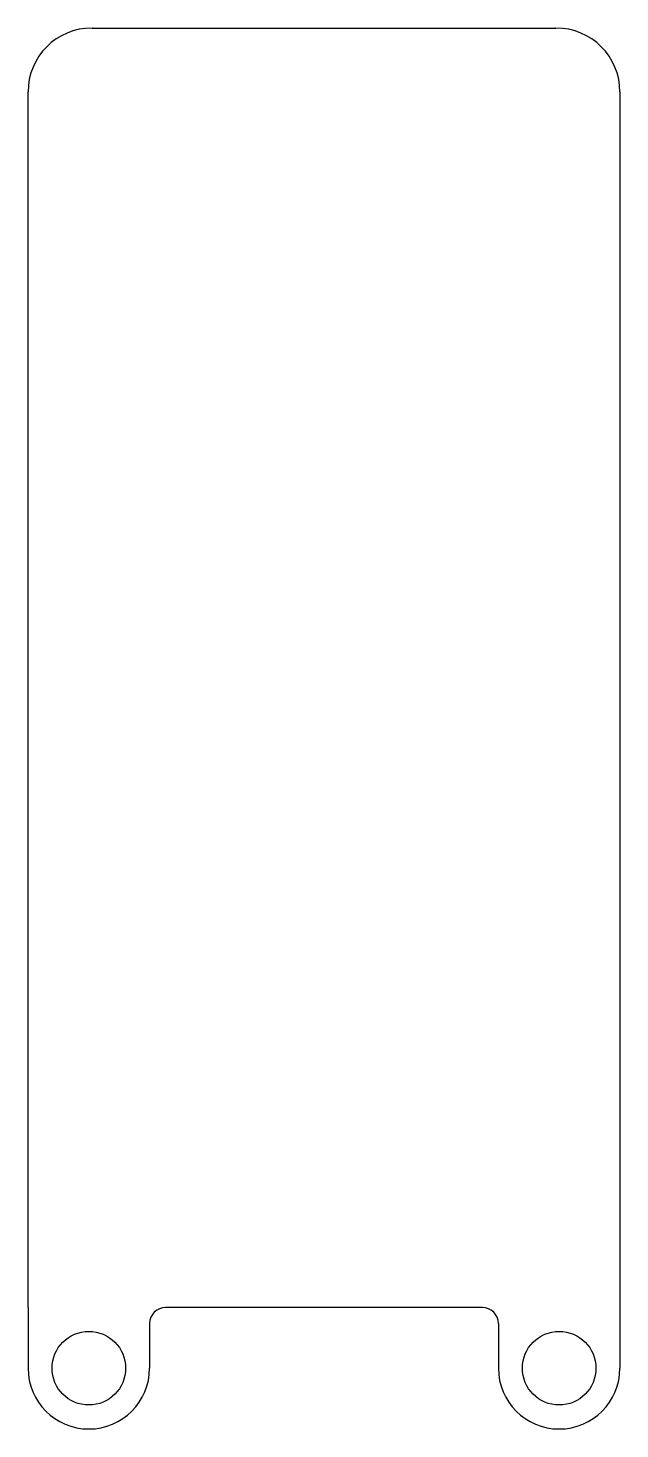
# Model space of a CAD drawing. Header units: millimetres. Extents: x -9.2 to 9.3, y -23.8 to 20.
import ezdxf

# ---------------------------------------------------------------- set-up
doc = ezdxf.new("R2010")
doc.units = ezdxf.units.MM
doc.layers.get('0').update_dxf_attribs({"linetype": 'CONTINUOUS'})

msp = doc.modelspace()

# ---------------------------------------------------------------- linework, layer by layer
for p, q in [((-7.25, 20), (7.25, 20)), ((-9.25, -20), (-9.25, 18)), ((9.25, 18), (9.25, -20)), ((-9.25, -20), (-9.25, -21.9)), ((4.95, -20), (-4.95, -20)), ((9.25, -20), (9.25, -21.9)), ((-5.45, -20.5), (-5.45, -21.9)), ((5.45, -20.5), (5.45, -21.9))]:
    msp.add_line(p, q)
for centre in [(-7.35, -21.9), (7.35, -21.9)]:
    msp.add_circle(centre, 1.15)
for centre, radius, start, end in [((-7.25, 18), 2, 90, 180), ((7.25, 18), 2, 0, 90), ((-4.95, -20.5), 0.5, 90, 180), ((4.95, -20.5), 0.5, 0, 90), ((-7.35, -21.9), 1.9, -180, 0), ((7.35, -21.9), 1.9, -180, 0)]:
    msp.add_arc(centre, radius, start, end)

doc.saveas('drawing.dxf')
